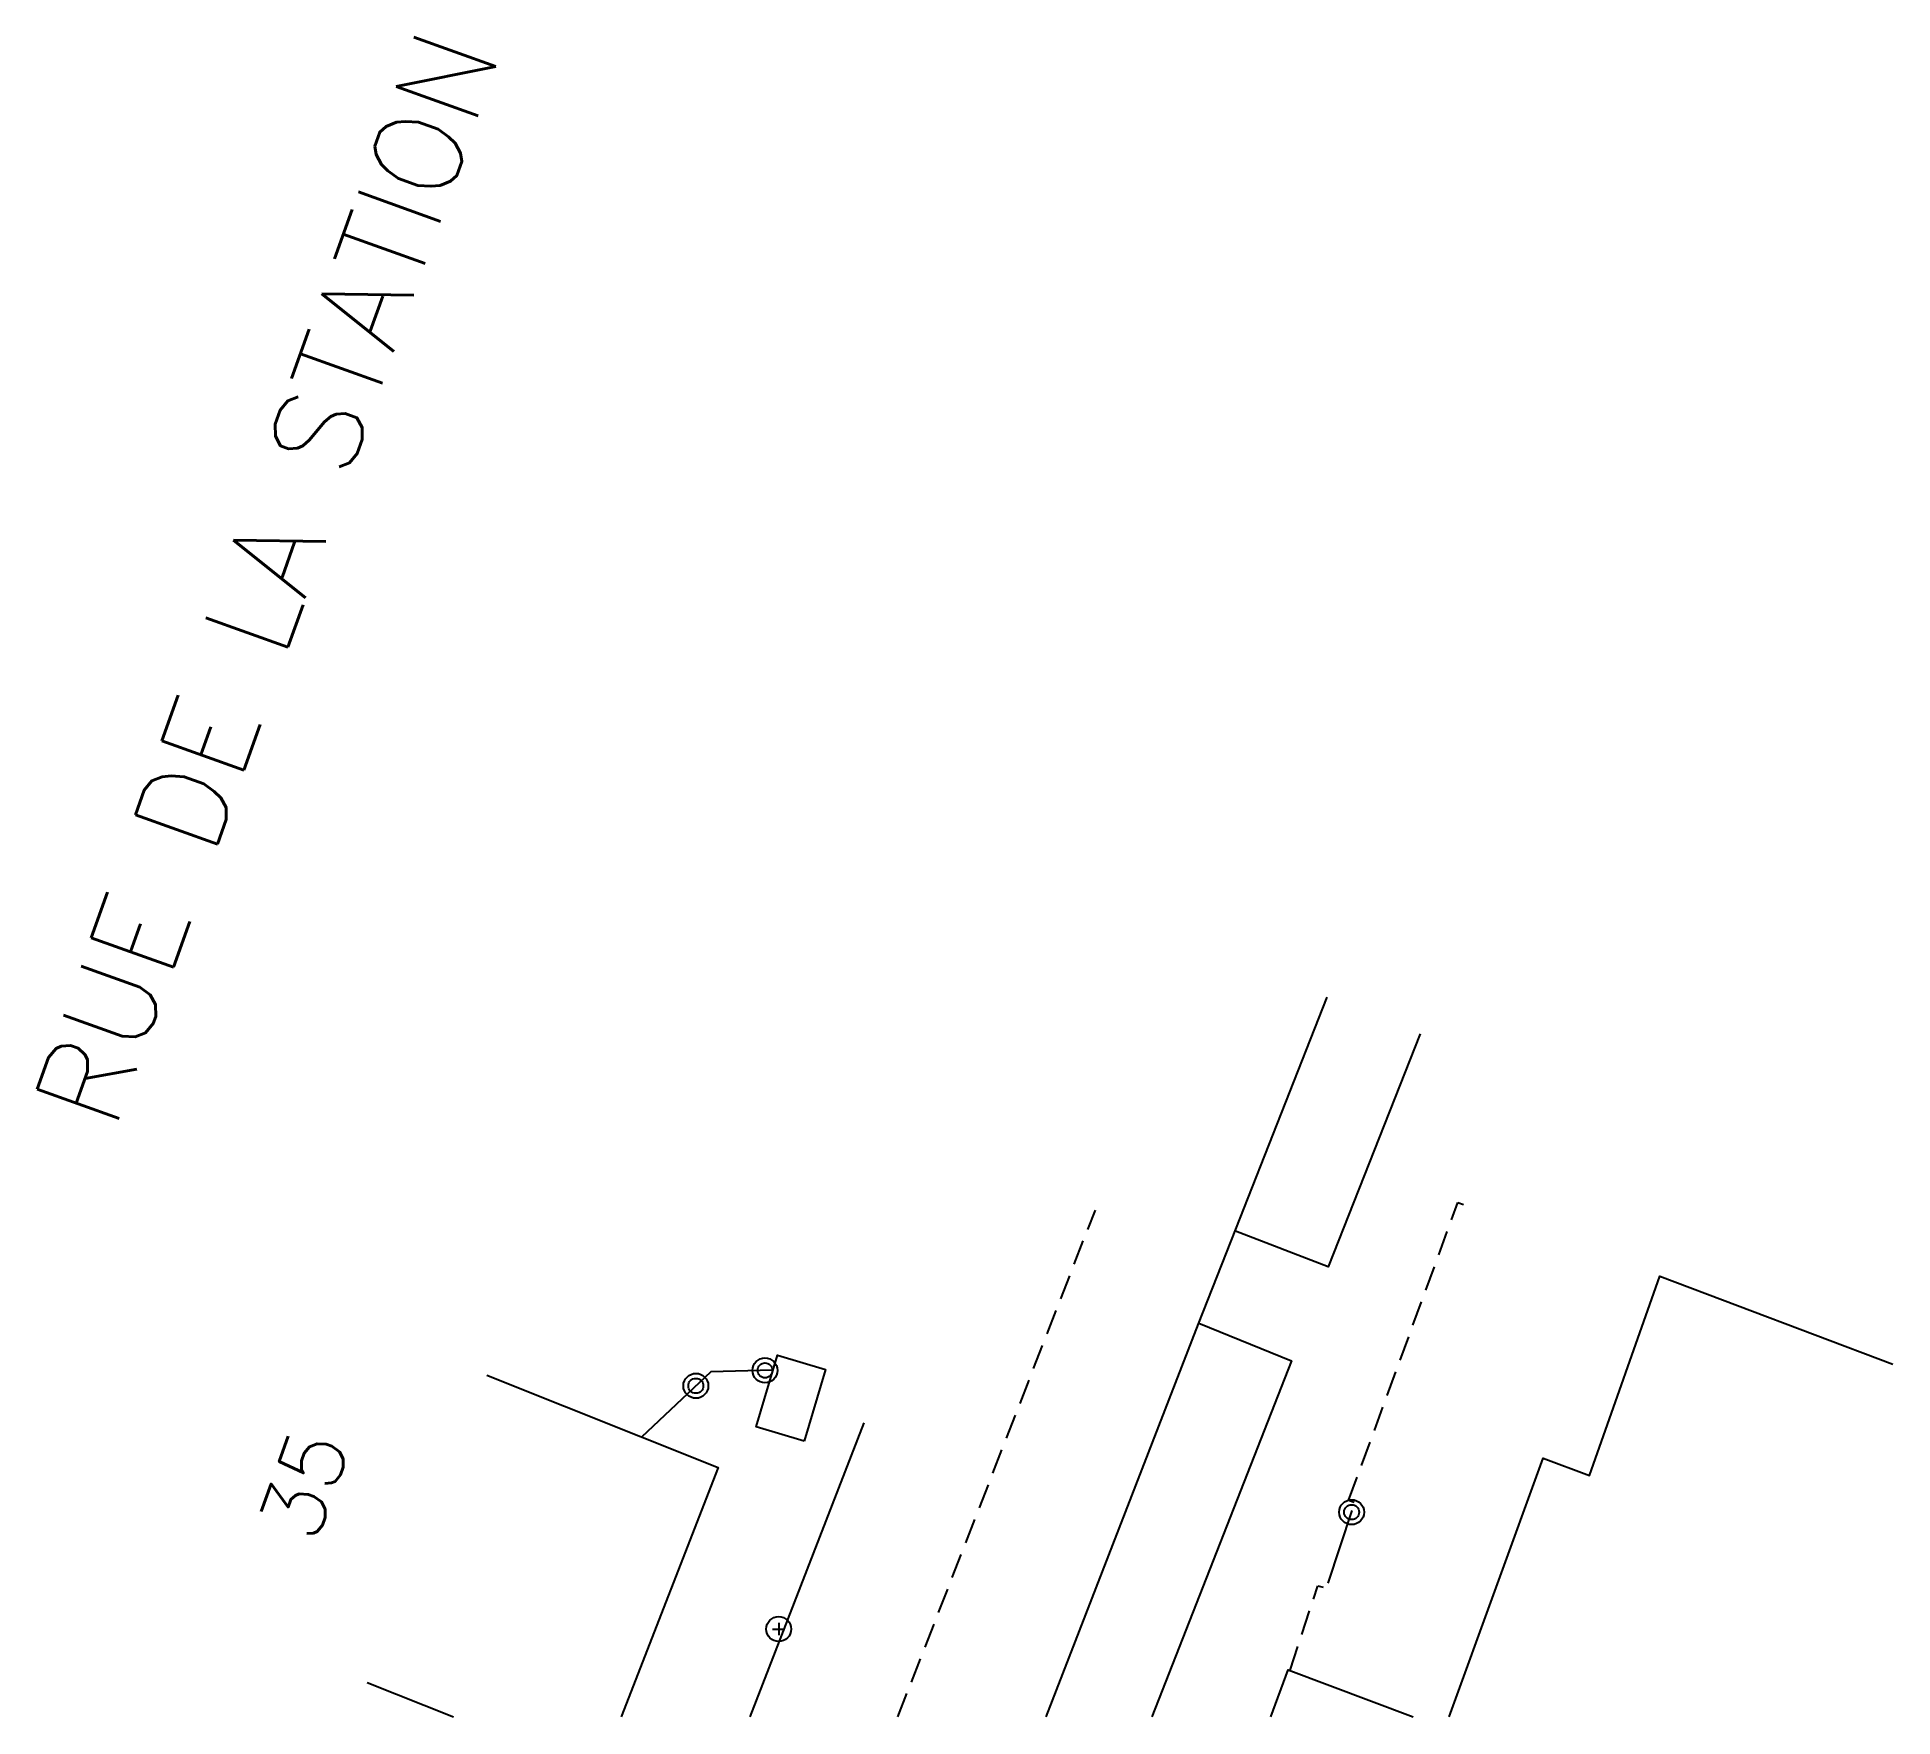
# Model space of a CAD drawing. Header units: millimetres. Extents: x 147197 to 147483, y 131000 to 131238.
# Drawn here: x 147197.3 to 147234.55, y 131000 to 131033.71 of the extents above; entities outside this region: 1.
import ezdxf
from ezdxf.enums import TextEntityAlignment as Align

# ---------------------------------------------------------------- set-up
doc = ezdxf.new("R2010")
doc.units = ezdxf.units.MM
doc.linetypes.add('DASHED', pattern=[0.75, 0.5, -0.25])
doc.layers.get('0').update_dxf_attribs({"linetype": 'CONTINUOUS'})
for name, color, linetype in [('W0001', 6, 'DASHED'), ('W0006', 2, 'CONTINUOUS'), ('W0008', 7, 'CONTINUOUS'), ('W0100', 7, 'CONTINUOUS'), ('W0112', 1, 'DASHED'), ('W0322', 7, 'CONTINUOUS'), ('W0856', 7, 'CONTINUOUS'), ('W0980', 7, 'CONTINUOUS'), ('W0989', 7, 'CONTINUOUS'), ('W0991', 7, 'CONTINUOUS'), ('W1102', 7, 'CONTINUOUS'), ('W1471', 7, 'CONTINUOUS')]:
    doc.layers.add(name, color=color, linetype=linetype)
doc.styles.get("Standard").update_dxf_attribs({"font": 'romans.shx', "width": 0.85})

# ---------------------------------------------------------------- blocks, each defined once
blk = doc.blocks.new('T856')
for p, q in [((-0.125, 0), (0.125, 0)), ((0, 0.125), (0, -0.125))]:
    blk.add_line(p, q)
blk.add_ellipse((0, 0), major_axis=(-0.177, 0.177), ratio=1, start_param=3.926991, end_param=10.210176)
blk = doc.blocks.new('T1471')
at = {"color": 0, "linetype": 'Continuous', "flags": 128}
blk.add_lwpolyline([(-0.75, -0.5), (-0.75, 0.5), (0.75, 0.5), (0.75, -0.5), (-0.75, -0.5)], dxfattribs=at)
blk = doc.blocks.new('t322o')
at = {"color": 0, "linetype": 'Continuous'}
for radius in [0.25, 0.15]:
    blk.add_circle((0, 0), radius, dxfattribs=at)

msp = doc.modelspace()

# ---------------------------------------------------------------- linework, layer by layer
at = {"layer": 'W0001'}
msp.add_lwpolyline([(147214.581, 131000), (147218.544, 131010.171)], dxfattribs=at)
at = {"layer": 'W0006'}
for points in [[(147225.064, 131013.704), (147223.217, 131009.029), (147221.357, 131009.746)], [(147220.621, 131007.9), (147222.482, 131007.147), (147219.678, 131000)]]:
    msp.add_lwpolyline(points, dxfattribs=at)
at = {"layer": 'W0008'}
for points in [[(147223.189, 131014.443), (147221.355, 131009.789), (147220.61, 131007.888), (147217.551, 131000)], [(147213.898, 131005.899), (147211.605, 131000)]]:
    msp.add_lwpolyline(points, dxfattribs=at)
at = {"layer": 'W0100'}
for points in [[(147225.646, 131000), (147227.532, 131005.192), (147228.462, 131004.841), (147229.875, 131008.841), (147234.553, 131007.076)], [(147206.328, 131006.855), (147210.971, 131005.001), (147209.024, 131000)], [(147222.067, 131000), (147222.411, 131000.947), (147224.922, 131000)]]:
    msp.add_lwpolyline(points, dxfattribs=at)
at = {"layer": 'W0112'}
for points in [[(147223.741, 131004.299), (147223.628, 131004.34), (147225.823, 131010.325), (147225.936, 131010.283)], [(147222.454, 131000.94), (147223.011, 131002.631), (147223.115, 131002.6)]]:
    msp.add_lwpolyline(points, dxfattribs=at)
at = {"layer": 'W0322'}
for points in [[(147212.062, 131006.957), (147210.824, 131006.924), (147209.43, 131005.616)], [(147223.214, 131002.685), (147223.699, 131004.141)]]:
    msp.add_lwpolyline(points, dxfattribs=at)
at = {"layer": 'W1102'}
msp.add_lwpolyline([(147203.928, 131000.692), (147205.66, 131000)], dxfattribs=at)

# ---------------------------------------------------------------- block references
at = {"layer": 'W0322'}
for p, rotation in [((147210.524, 131006.643), 223.1772977556813), ((147211.912, 131006.953), 181.5007567214679), ((147223.688, 131004.108), 71.58144610554406)]:
    msp.add_blockref('t322o', p, dxfattribs=dict(at, rotation=rotation))
at = {"layer": 'W0856'}
msp.add_blockref('T856', (147212.187, 131001.762), dxfattribs=at)
at = {"layer": 'W1471', "rotation": 73.38815271368783}
msp.add_blockref('T1471', (147212.431, 131006.394), dxfattribs=at)

# ---------------------------------------------------------------- texts
at = {"layer": 'W0980'}
msp.add_text('GOUY-LEZ-PIETON (COURCELLES)', height=2, dxfattribs=at).set_placement((147459.919, 131236.269), align=Align.MIDDLE)
at = {"layer": 'W0989'}
msp.add_text('RUE DE LA STATION', height=1.75, rotation=70.2938, dxfattribs=at).set_placement((147198.023, 131012.019), align=Align.MIDDLE_LEFT)
at = {"layer": 'W0991'}
msp.add_text('35', height=1.25, rotation=70.2938, dxfattribs=at).set_placement((147203.247, 131004.454), align=Align.CENTER)

doc.saveas('drawing.dxf')
